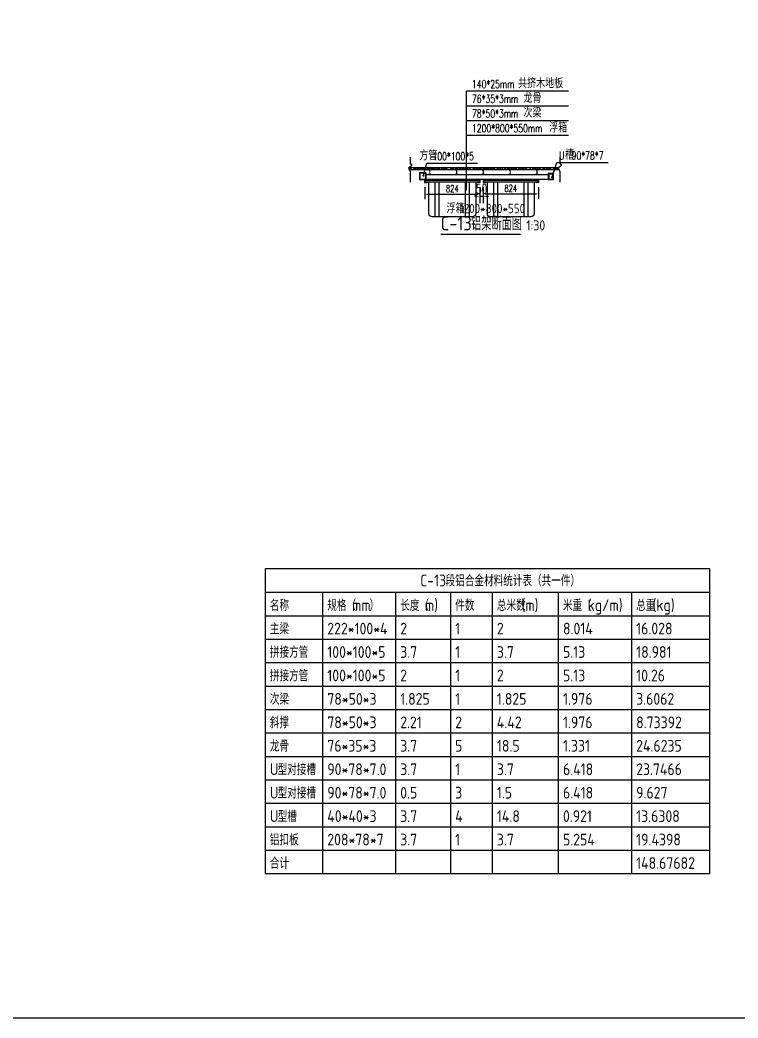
# Model space of a CAD drawing. Extents: x -89702 to 926017, y -610001 to -56924.
# Drawn here: x 38678 to 49398, y -610001 to -595101 of the extents above; entities that cross this region are included whole.
import ezdxf

# ---------------------------------------------------------------- set-up
doc = ezdxf.new("R2010")
doc.units = 0
doc.header["$LTSCALE"] = 10
doc.header["$MEASUREMENT"] = 0
for name, color, linetype in [('BJ02', 2, 'Continuous'), ('DIM_LEAD', 3, 'Continuous'), ('DIM_SYMB', 3, 'Continuous'), ('PUB_TAB', 7, 'Continuous'), ('PUB_TEXT', 7, 'Continuous'), ('W-STEEL_FRAME钢架', 3, 'Continuous'), ('W-STEEL_KEEL钢龙骨', 5, 'Continuous'), ('W-WOOD_FLOOR木地板', 30, 'Continuous'), ('浮箱U槽', 5, 'Continuous'), ('结构', 1, 'Continuous')]:
    doc.layers.add(name, color=color, linetype=linetype)
doc.styles.add('_TCH_DIM', font='SIMPLEX', dxfattribs={"bigfont": 'GBCBIG'})
doc.styles.get("Standard").update_dxf_attribs({"font": 'gbenor.shx', "bigfont": 'gbcbig.shx'})
doc.styles.add('STANDARD_T3', font='simplex.shx', dxfattribs={"width": 0.7, "bigfont": 'gbcbig.shx'})
doc.dimstyles.new('W&&30', dxfattribs={"dimtxt": 105, "dimasz": 30, "dimexe": 75, "dimexo": 90, "dimgap": 30, "dimtad": 1, "dimdec": 0, "dimzin": 0, "dimdsep": 46, "dimtxsty": 'STANDARD_T3', "dimcen": 0.09, "dimclrd": 1, "dimclre": 1, "dimclrt": 7, "dimazin": 2, "dimtfac": 1, "dimtdec": 0, "dimtix": 1, "dimtmove": 2, "dimatfit": 3, "dimfxl": 0, "dimtolj": 1, "dimtzin": 0, "dimarcsym": 0})
doc.dimstyles.new('W&&40', dxfattribs={"dimtxt": 140, "dimasz": 40, "dimexe": 100, "dimexo": 120, "dimgap": 40, "dimtad": 1, "dimdec": 0, "dimzin": 0, "dimdsep": 46, "dimtxsty": 'STANDARD_T3', "dimcen": 0.09, "dimclrd": 1, "dimclre": 1, "dimclrt": 7, "dimazin": 2, "dimtfac": 1, "dimtdec": 0, "dimtix": 1, "dimtmove": 2, "dimatfit": 3, "dimfxl": 0, "dimtolj": 1, "dimtzin": 0, "dimarcsym": 0})

# ---------------------------------------------------------------- blocks, each defined once
blk = doc.blocks.new('*D760')
at = {"layer": 'Defpoints', "color": 0, "transparency": 16777216}
for p in [(44720, -597506), (45544, -597506), (45544, -597703)]:
    blk.add_point(p, dxfattribs=at)
at = {"layer": 'W-STEEL_FRAME钢架', "color": 1, "lineweight": -2, "transparency": 16777216}
for p, q in [((44720, -597596), (44720, -597778)), ((45544, -597596), (45544, -597778)), ((44750, -597703), (45514, -597703))]:
    blk.add_line(p, q, dxfattribs=at)
at = {"layer": 'W-STEEL_FRAME钢架', "color": 1, "transparency": 16777216}
for points in [[(44750, -597698), (44750, -597708), (44720, -597703)], [(45514, -597698), (45514, -597708), (45544, -597703)]]:
    blk.add_solid(points, dxfattribs=at)
at = {"layer": 'W-STEEL_FRAME钢架', "color": 7, "transparency": 16777216, "insert": (45132, -597621), "char_height": 105, "attachment_point": 5, "style": 'STANDARD_T3'}
blk.add_mtext('\\A1;824', dxfattribs=at)
blk = doc.blocks.new('*D761')
at = {"layer": 'Defpoints', "color": 0, "transparency": 16777216}
for p in [(45594, -597506), (46417, -597506), (46417, -597698)]:
    blk.add_point(p, dxfattribs=at)
at = {"layer": 'W-STEEL_FRAME钢架', "color": 1, "lineweight": -2, "transparency": 16777216}
for p, q in [((45594, -597596), (45594, -597773)), ((46417, -597596), (46417, -597773)), ((45624, -597698), (46387, -597698))]:
    blk.add_line(p, q, dxfattribs=at)
at = {"layer": 'W-STEEL_FRAME钢架', "color": 1, "transparency": 16777216}
for points in [[(45624, -597693), (45624, -597703), (45594, -597698)], [(46387, -597693), (46387, -597703), (46417, -597698)]]:
    blk.add_solid(points, dxfattribs=at)
at = {"layer": 'W-STEEL_FRAME钢架', "color": 7, "transparency": 16777216, "insert": (46005, -597616), "char_height": 105, "attachment_point": 5, "style": 'STANDARD_T3'}
blk.add_mtext('\\A1;824', dxfattribs=at)
blk = doc.blocks.new('*D762')
at = {"layer": 'Defpoints', "color": 0, "transparency": 16777216}
for p in [(45544, -597528), (45594, -597528), (45594, -597734)]:
    blk.add_point(p, dxfattribs=at)
at = {"layer": 'W-WOOD_FLOOR木地板', "color": 1, "lineweight": -2, "transparency": 16777216}
for p, q in [((45504, -597734), (45464, -597734)), ((45544, -597648), (45544, -597834)), ((45544, -597734), (45594, -597734)), ((45594, -597648), (45594, -597834)), ((45634, -597734), (45674, -597734))]:
    blk.add_line(p, q, dxfattribs=at)
at = {"layer": 'W-WOOD_FLOOR木地板', "color": 1, "transparency": 16777216}
for points in [[(45504, -597727), (45504, -597740), (45544, -597734)], [(45634, -597727), (45634, -597740), (45594, -597734)]]:
    blk.add_solid(points, dxfattribs=at)
at = {"layer": 'W-WOOD_FLOOR木地板', "color": 7, "transparency": 16777216, "insert": (45569, -597624), "char_height": 140, "attachment_point": 5, "style": 'STANDARD_T3'}
blk.add_mtext('\\A1;50', dxfattribs=at)
blk = doc.blocks.new('800')
at = {"color": 5, "lineweight": -3}
for p, q in [((-460, 520), (-460, 0)), ((-400, 520), (-400, 0)), ((0, 0), (0, 520)), ((60, 0), (60, 520))]:
    blk.add_line(p, q, dxfattribs=at)
at = {"color": 5}
blk.add_lwpolyline([(200, 550), (200, 520), (150, 520), (-550, 520), (-600, 520), (-600, 550)], close=True, dxfattribs=at)
at = {"color": 5, "lineweight": -3}
blk.add_lwpolyline([(150, 520), (150, 50, -0.414214), (100, 0), (-500, 0, -0.414214), (-550, 50), (-550, 520)], format="xyb", dxfattribs=at)
blk = doc.blocks.new('$matou$00000085')
at = {"color": 0, "lineweight": 5}
for p, q in [((-17, 36, 0), (-17, 37, 0)), ((-4, 34, 0), (-4, 35, 0)), ((-1, 13, 0), (-3, 13, 0))]:
    blk.add_line(p, q, dxfattribs=at)
at = {"color": 0, "lineweight": 0, "ltscale": 0.5}
blk.add_arc((-2, 17, 0), 4.07, 274.7282, 349.8472, dxfattribs=at)
at = {"layer": '结构', "color": 0, "linetype": 'ByBlock', "lineweight": 0, "ltscale": 0.5}
for p, q in [((-7, 38, 0), (-16, 38, 0)), ((-16, 35, 0), (-8, 35, 0)), ((-7, -34, 0), (-7, 34, 0)), ((-5, 33, 0), (-4, 34, 0)), ((-4, 33, 0), (-5, 33, 0)), ((-5, 31, 0), (-4, 32, 0)), ((-4, 31, 0), (-5, 31, 0)), ((-5, 31, 0), (-4, 31, 0)), ((-4, 31, 0), (-5, 31, 0)), ((-5, 29, 0), (-4, 29, 0)), ((-4, 29, 0), (-5, 29, 0)), ((-5, 27, 0), (-4, 27, 0)), ((-4, 27, 0), (-5, 27, 0)), ((-4, 26, 0), (-5, 25, 0)), ((-5, 25, 0), (-4, 25, 0)), ((-5, 24, 0), (-4, 23, 0)), ((-4, 24, 0), (-5, 24, 0)), ((-5, 22, 0), (-4, 22, 0)), ((-4, 22, 0), (-5, 22, 0)), ((-5, 20, 0), (-4, 20, 0)), ((-4, 20, 0), (-5, 20, 0)), ((-4, 32, 0), (-4, 33, 0)), ((-4, 31, 0), (-4, 29, 0)), ((-4, 31, 0), (-4, 31, 0)), ((-4, 29, 0), (-4, 27, 0)), ((-4, 27, 0), (-4, 26, 0)), ((-4, 25, 0), (-4, 24, 0)), ((-4, 23, 0), (-4, 22, 0)), ((-4, 22, 0), (-4, 20, 0)), ((-4, 20, 0), (-4, 19, 0)), ((-4, -34, 0), (-4, 12, 0)), ((-1, 34, 0), (-1, 35, 0)), ((0, 33, 0), (-1, 34, 0)), ((-1, 33, 0), (0, 33, 0)), ((-1, 32, 0), (-1, 33, 0)), ((0, 31, 0), (-1, 32, 0)), ((-1, 31, 0), (0, 31, 0)), ((-1, 30, 0), (-1, 31, 0)), ((0, 30, 0), (-1, 30, 0)), ((-1, 29, 0), (0, 30, 0)), ((-1, 28, 0), (-1, 29, 0)), ((0, 28, 0), (-1, 28, 0)), ((-1, 28, 0), (0, 28, 0)), ((-1, 26, 0), (-1, 28, 0)), ((0, 26, 0), (-1, 26, 0)), ((-1, 26, 0), (0, 26, 0)), ((-1, 25, 0), (-1, 26, 0)), ((0, 24, 0), (-1, 25, 0)), ((-1, 24, 0), (0, 24, 0)), ((-1, 23, 0), (-1, 24, 0)), ((0, 22, 0), (-1, 23, 0)), ((-1, 22, 0), (0, 22, 0)), ((-1, 22, 0), (-1, 22, 0)), ((-1, 21, 0), (-1, 22, 0)), ((0, 21, 0), (-1, 21, 0)), ((-1, 20, 0), (0, 21, 0)), ((-1, 19, 0), (-1, 20, 0)), ((2, 38, 0), (16, 38, 0)), ((3, 34, 0), (3, 17, 0)), ((16, 35, 0), (4, 35, 0)), ((17, 37, 0), (17, 36, 0)), ((-17, -35, 0), (-8, -35, 0)), ((-17, -38, 0), (-17, -36, 0)), ((17, -38, 0), (-17, -38, 0)), ((-3, -35, 0), (17, -35, 0)), ((17, -36, 0), (17, -38, 0))]:
    blk.add_line(p, q, dxfattribs=at)
for centre, radius, start, end in [((-16, 37, 0), 1, 90, 180), ((-16, 36, 0), 1, 180, 270), ((-8, 34, 0), 1, 0, 90), ((-7, 35, 0), 3, 0, 90.0017), ((-2, 19, 0), 1.75, 180, 0), ((-3, 12, 0), 1, 90, 180), ((2, 35, 0), 3, 89.9983, 180), ((4, 34, 0), 1, 90, 180), ((16, 37, 0), 1, 0, 90), ((16, 36, 0), 1, 270, 360), ((-17, -36, 0), 0.5, 90, 180), ((-17, -38, 0), 0.5, 180, 270), ((-8, -34, 0), 1, 270, 0), ((-3, -34, 0), 1, 180, 270), ((17, -36, 0), 0.5, 0, 90), ((17, -38, 0), 0.5, 270, 0)]:
    blk.add_arc(centre, radius, start, end, dxfattribs=at)

msp = doc.modelspace()

# ---------------------------------------------------------------- hatches: boundary and pattern name
at = {"layer": 'W-WOOD_FLOOR木地板', "true_color": 0xcd6928}
h = msp.add_hatch(dxfattribs=at)
h.set_pattern_fill('木材', color=32, scale=10)
h.set_pattern_definition([(50, (-399061.117, -421641.336), (25.923532, 93.1234154), [600, -80, 200, -40]), (50, (-399007.92, -421621.336), (-66.465069, 3.554523), [120, -13.2, 240, -30]), (50, (-399041.117, -421607.336), (113.1698317, 176.5639521), [320, -56, 160, -40])])
edge = h.paths.add_edge_path()
edge.add_line((44485.3, -597307.6), (44479.4, -597311.8))
edge.add_line((44479.4, -597311.8), (44489.4, -597331.6))
edge.add_line((44489.4, -597331.6), (44716.9, -597331.6))
edge.add_line((44716.9, -597331.6), (44716.9, -597330.1))
edge.add_line((44716.9, -597330.1), (44732.2, -597330.1))
edge.add_arc((44732.2, -597333.1), 3, 31.86817, 90.00167, ccw=False)
edge.add_line((44734.7, -597331.6), (44739.1, -597331.6))
edge.add_arc((44741.7, -597333.1), 3, 90.00167, 148.13183, ccw=False)
edge.add_line((44741.7, -597330.1), (44751.9, -597330.1))
edge.add_line((44751.9, -597330.1), (44751.9, -597331.6))
edge.add_line((44751.9, -597331.6), (45116.9, -597331.6))
edge.add_line((45116.9, -597331.6), (45116.9, -597330.1))
edge.add_line((45116.9, -597330.1), (45132.2, -597330.1))
edge.add_arc((45132.2, -597333.1), 3, 31.86817, 90.00167, ccw=False)
edge.add_line((45134.7, -597331.6), (45139.1, -597331.6))
edge.add_arc((45141.7, -597333.1), 3, 90.00167, 148.13183, ccw=False)
edge.add_line((45141.7, -597330.1), (45151.9, -597330.1))
edge.add_line((45151.9, -597330.1), (45151.9, -597331.6))
edge.add_line((45151.9, -597331.6), (45516.9, -597331.6))
edge.add_line((45516.9, -597331.6), (45516.9, -597330.1))
edge.add_line((45516.9, -597330.1), (45532.2, -597330.1))
edge.add_arc((45532.2, -597333.1), 3, 31.86817, 90.00167, ccw=False)
edge.add_line((45534.7, -597331.6), (45539.1, -597331.6))
edge.add_arc((45541.7, -597333.1), 3, 90.00167, 148.13183, ccw=False)
edge.add_line((45541.7, -597330.1), (45551.9, -597330.1))
edge.add_line((45551.9, -597330.1), (45551.9, -597331.6))
edge.add_line((45551.9, -597331.6), (45916.9, -597331.6))
edge.add_line((45916.9, -597331.6), (45916.9, -597330.1))
edge.add_line((45916.9, -597330.1), (45932.2, -597330.1))
edge.add_arc((45932.2, -597333.1), 3, 31.86817, 90.00167, ccw=False)
edge.add_line((45934.7, -597331.6), (45939.1, -597331.6))
edge.add_arc((45941.7, -597333.1), 3, 90.00167, 148.13183, ccw=False)
edge.add_line((45941.7, -597330.1), (45951.9, -597330.1))
edge.add_line((45951.9, -597330.1), (45951.9, -597331.6))
edge.add_line((45951.9, -597331.6), (46316.9, -597331.6))
edge.add_line((46316.9, -597331.6), (46316.9, -597330.1))
edge.add_line((46316.9, -597330.1), (46332.2, -597330.1))
edge.add_arc((46332.2, -597333.1), 3, 31.86817, 90.00167, ccw=False)
edge.add_line((46334.7, -597331.6), (46339.1, -597331.6))
edge.add_arc((46341.7, -597333.1), 3, 90.00167, 148.13183, ccw=False)
edge.add_line((46341.7, -597330.1), (46351.9, -597330.1))
edge.add_line((46351.9, -597330.1), (46351.9, -597331.6))
edge.add_line((46351.9, -597331.6), (46718.6, -597331.6))
edge.add_line((46718.6, -597331.6), (46718.6, -597307.6))
edge.add_line((46718.6, -597307.6), (44485.3, -597307.6))

# ---------------------------------------------------------------- linework, layer by layer
at = {"color": 1, "lineweight": -3}
for p, q in [((44743.6, -597406.8), (46565.2, -597406.8)), ((46565.2, -597484.8), (44671.9, -597484.8))]:
    msp.add_line(p, q, dxfattribs=at)
at = {"color": 2}
for points in [[(44743.6, -597384.8), (44643.6, -597384.8), (44643.6, -597484.8), (44743.6, -597484.8)], [(44738.6, -597389.8), (44648.6, -597389.8), (44648.6, -597479.8), (44738.6, -597479.8)]]:
    msp.add_lwpolyline(points, close=True, dxfattribs=at)
at = {"color": 6}
for points in [[(46565.2, -597394.8), (46565.2, -597484.8), (46643.2, -597484.8), (46643.2, -597394.8)], [(46572.2, -597401.8), (46572.2, -597477.8), (46636.2, -597477.8), (46636.2, -597401.8)]]:
    msp.add_lwpolyline(points, close=True, dxfattribs=at)
at = {"color": 4}
for points in [[(44719.6, -597484.8), (44719.6, -597527.8), (44759.6, -597527.8), (44759.6, -597523.8), (44723.6, -597523.8), (44723.6, -597488.8), (44759.6, -597488.8), (44759.6, -597484.8)], [(45543.6, -597484.8), (45543.6, -597527.8), (45503.6, -597527.8), (45503.6, -597523.8), (45539.6, -597523.8), (45539.6, -597488.8), (45503.6, -597488.8), (45503.6, -597484.8)], [(45593.5, -597484.8), (45593.5, -597527.8), (45633.5, -597527.8), (45633.5, -597523.8), (45597.5, -597523.8), (45597.5, -597488.8), (45633.5, -597488.8), (45633.5, -597484.8)], [(46417.1, -597484.8), (46417.1, -597527.8), (46377.1, -597527.8), (46377.1, -597523.8), (46413.1, -597523.8), (46413.1, -597488.8), (46377.1, -597488.8), (46377.1, -597484.8)]]:
    msp.add_lwpolyline(points, close=True, dxfattribs=at)
at = {"layer": 'BJ02'}
msp.add_lwpolyline([(24698.5, -490906.1), (67937.1, -490906.1), (67937.1, -610000.5), (24698.5, -610000.5)], close=True, dxfattribs=at)
at = {"layer": 'DIM_LEAD'}
for p, q in [((44701.6, -597424.1), (44754.3, -597238.3)), ((44754.3, -597238.3), (45510.2, -597238.3)), ((46620.8, -597449.6), (46693, -597226.9)), ((46693, -597226.9), (47460.8, -597226.9))]:
    msp.add_line(p, q, dxfattribs=at)
at = {"layer": 'DIM_LEAD', "const_width": 16}
for points in [[(44699.4, -597431.8, 1), (44703.8, -597416.4, 1)], [(46618.3, -597457.2, 1), (46623.3, -597442, 1)]]:
    msp.add_lwpolyline(points, format="xyb", close=True, dxfattribs=at)
at = {"layer": 'DIM_SYMB'}
for p, q in [((45346.2, -596820.3), (45346.2, -596160.9)), ((45346.2, -596160.9), (46865.8, -596160.9)), ((45346.2, -596380.7), (46865.8, -596380.7)), ((45346.2, -596600.5), (46865.8, -596600.5)), ((45346.2, -597643.8), (45346.2, -596820.3)), ((45346.2, -596820.3), (46865.8, -596820.3))]:
    msp.add_line(p, q, dxfattribs=at)
at = {"layer": 'DIM_SYMB', "const_width": 21}
msp.add_lwpolyline([(44958.4, -598300.2), (46152.4, -598300.2)], dxfattribs=at)
at = {"layer": 'PUB_TAB'}
msp.add_lwpolyline([(42338.6, -607844.1), (48975.4, -607844.1), (48975.4, -603294.1), (42338.6, -603294.1)], close=True, dxfattribs=at)
for points in [[(42338.6, -603644.1), (48975.4, -603644.1)], [(43196.1, -603644.1), (43196.1, -607844.1)], [(44284.7, -603644.1), (44284.7, -607844.1)], [(45105.1, -603644.1), (45105.1, -607844.1)], [(45728.1, -603644.1), (45728.1, -607844.1)], [(46714.8, -603644.1), (46714.8, -607844.1)], [(47807.2, -603644.1), (47807.2, -607844.1)], [(42338.6, -603994.1), (48975.4, -603994.1)], [(42338.6, -604344.1), (48975.4, -604344.1)], [(42338.6, -604694.1), (48975.4, -604694.1)], [(42338.6, -605044.1), (48975.4, -605044.1)], [(42338.6, -605394.1), (48975.4, -605394.1)], [(42338.6, -605744.1), (48975.4, -605744.1)], [(42338.6, -606094.1), (48975.4, -606094.1)], [(42338.6, -606444.1), (48975.4, -606444.1)], [(42338.6, -606794.1), (48975.4, -606794.1)], [(42338.6, -607144.1), (48975.4, -607144.1)], [(42338.6, -607494.1), (48975.4, -607494.1)]]:
    msp.add_lwpolyline(points, dxfattribs=at)
at = {"layer": 'W-WOOD_FLOOR木地板', "color": 1}
for points in [[(44504.3, -597148.6), (44504.3, -597240), (44530.1, -597276.3), (44480.1, -597311.8), (44504.3, -597359.5), (44504.3, -597523.4)], [(46738.9, -597148.6), (46738.9, -597240), (46764.7, -597276.3), (46714.7, -597311.8), (46738.9, -597359.5), (46738.9, -597523.4)]]:
    msp.add_lwpolyline(points, dxfattribs=at)
at = {"layer": 'W-WOOD_FLOOR木地板'}
for points in [[(46720.7, -597307.6), (44485.3, -597307.6)], [(46718.6, -597331.6), (46718.6, -597307.6)], [(44489.4, -597331.6), (46724.7, -597331.6)]]:
    msp.add_lwpolyline(points, dxfattribs=at)

# ---------------------------------------------------------------- block references
at = {"layer": 'W-STEEL_KEEL钢龙骨', "yscale": -1, "rotation": 179.9999999999999}
for p in [(44791.6, -597368.8, 0), (45191.6, -597368.8, 0), (45591.6, -597368.8, 0), (45991.6, -597368.8, 0), (46391.6, -597368.8, 0)]:
    msp.add_blockref('$matou$00000085', p, dxfattribs=at)
at = {"layer": '浮箱U槽'}
for p in [(45331.6, -598041.3), (46205.6, -598041.3)]:
    msp.add_blockref('800', p, dxfattribs=at)

# ---------------------------------------------------------------- texts
at = {"layer": 'PUB_TAB'}
for s, height, p in [('C-13', 175, (44652.2, -603556.6)), ('段铝合金材料统计表（共一件）', 168.794, (45031.4, -603556.6)), ('名称', 168.79, (42408.6, -603924.1)), ('规格（', 168.79, (43266.1, -603924.1)), ('mm', 175, (43634.7, -603924.1)), ('）', 168.8, (43897.2, -603924.1)), ('长度（', 168.79, (44354.7, -603924.1)), ('m)', 175, (44723.3, -603924.1)), ('件数', 168.79, (45175.1, -603924.1)), ('总米数', 168.79, (45798.1, -603924.1)), ('(m)', 175, (46166.7, -603924.1)), ('米重（', 168.79, (46784.8, -603924.1)), ('kg/m)', 175, (47153.4, -603924.1)), ('总重', 168.79, (47877.2, -603924.1)), ('(kg)', 175, (48122.9, -603924.1)), ('主梁', 168.79, (42408.6, -604274.1)), ('222*100*4', 175, (43266.1, -604274.1)), ('2', 175, (44354.7, -604274.1)), ('1', 175, (45175.1, -604274.1)), ('2', 175, (45798.1, -604274.1)), ('8.014', 175, (46784.8, -604274.1)), ('16.028', 175, (47877.2, -604274.1)), ('拼接方管', 168.79, (42408.6, -604624.1)), ('100*100*5', 175, (43266.1, -604624.1)), ('3.7', 175, (44354.7, -604624.1)), ('1', 175, (45175.1, -604624.1)), ('3.7', 175, (45798.1, -604624.1)), ('5.13', 175, (46784.8, -604624.1)), ('18.981', 175, (47877.2, -604624.1)), ('拼接方管', 168.79, (42408.6, -604974.1)), ('100*100*5', 175, (43266.1, -604974.1)), ('2', 175, (44354.7, -604974.1)), ('1', 175, (45175.1, -604974.1)), ('2', 175, (45798.1, -604974.1)), ('5.13', 175, (46784.8, -604974.1)), ('10.26', 175, (47877.2, -604974.1)), ('次梁', 168.79, (42408.6, -605324.1)), ('78*50*3', 175, (43266.1, -605324.1)), ('1.825', 175, (44354.7, -605324.1)), ('1', 175, (45175.1, -605324.1)), ('1.825', 175, (45798.1, -605324.1)), ('1.976', 175, (46784.8, -605324.1)), ('3.6062', 175, (47877.2, -605324.1)), ('斜撑', 168.79, (42408.6, -605674.1)), ('78*50*3', 175, (43266.1, -605674.1)), ('2.21', 175, (44354.7, -605674.1)), ('2', 175, (45175.1, -605674.1)), ('4.42', 175, (45798.1, -605674.1)), ('1.976', 175, (46784.8, -605674.1)), ('8.73392', 175, (47877.2, -605674.1)), ('龙骨', 168.79, (42408.6, -606024.1)), ('76*35*3', 175, (43266.1, -606024.1)), ('3.7', 175, (44354.7, -606024.1)), ('5', 175, (45175.1, -606024.1)), ('18.5', 175, (45798.1, -606024.1)), ('1.331', 175, (46784.8, -606024.1)), ('24.6235', 175, (47877.2, -606024.1)), ('U', 175, (42408.6, -606374.1)), ('型对接槽', 168.79, (42525.2, -606374.1)), ('90*78*7.0', 175, (43266.1, -606374.1)), ('3.7', 175, (44354.7, -606374.1)), ('1', 175, (45175.1, -606374.1)), ('3.7', 175, (45798.1, -606374.1)), ('6.418', 175, (46784.8, -606374.1)), ('23.7466', 175, (47877.2, -606374.1)), ('型对接槽', 168.79, (42525.2, -606724.1)), ('U', 175, (42408.6, -606724.1)), ('90*78*7.0', 175, (43266.1, -606724.1)), ('0.5', 175, (44354.7, -606724.1)), ('3', 175, (45175.1, -606724.1)), ('1.5', 175, (45798.1, -606724.1)), ('6.418', 175, (46784.8, -606724.1)), ('9.627', 175, (47877.2, -606724.1)), ('U', 175, (42408.6, -607074.1)), ('型槽', 168.79, (42525.2, -607074.1)), ('40*40*3', 175, (43266.1, -607074.1)), ('3.7', 175, (44354.7, -607074.1)), ('4', 175, (45175.1, -607074.1)), ('14.8', 175, (45798.1, -607074.1)), ('0.921', 175, (46784.8, -607074.1)), ('13.6308', 175, (47877.2, -607074.1)), ('铝扣板', 168.79, (42408.6, -607424.1)), ('208*78*7', 175, (43266.1, -607424.1)), ('3.7', 175, (44354.7, -607424.1)), ('1', 175, (45175.1, -607424.1)), ('3.7', 175, (45798.1, -607424.1)), ('5.254', 175, (46784.8, -607424.1)), ('19.4398', 175, (47877.2, -607424.1)), ('合计', 168.79, (42408.6, -607774.1)), ('148.67682', 175, (47877.2, -607774.1))]:
    msp.add_text(s, height=height, dxfattribs=at).set_placement(p)
at = {"layer": 'PUB_TEXT', "color": 7, "style": '_TCH_DIM'}
for s, height, p in [('共挤木地板', 135.04, (46114, -596118.9)), ('龙骨', 135.04, (46194, -596338.7)), ('次梁', 135.04, (46194, -596558.5)), ('浮箱', 135.04, (46578, -596778.3)), ('方管', 135.04, (44639.6, -597196.3)), ('槽', 135, (46816.5, -597184.9))]:
    msp.add_text(s, height=height, dxfattribs=at).set_placement(p)
at = {"layer": 'PUB_TEXT', "color": 7, "style": '_TCH_DIM', "width": 0.705882}
for s, p in [('140*25mm', (45426, -596118.9)), ('76*35*3mm', (45426, -596338.7)), ('78*50*3mm', (45426, -596558.5)), ('1200*800*550mm', (45426, -596778.3)), ('100*100*5', (44836.2, -597196.3)), ('U', (46728.5, -597184.9)), ('90*78*7', (46914.8, -597184.9))]:
    msp.add_text(s, height=119, dxfattribs=at).set_placement(p)
at = {"layer": 'PUB_TEXT'}
for s, height, p in [('浮箱', 135.04, (45046.6, -597985.6)), ('1200*800*550', 140, (45243.2, -597985.6))]:
    msp.add_text(s, height=height, dxfattribs=at).set_placement(p)
at = {"layer": 'PUB_TEXT', "color": 7}
for s, height, p in [('C-13', 210, (44958.4, -598242.5)), ('铝架断面图', 202.55, (45413.4, -598242.5)), ('1:30', 150, (46236.4, -598242.5))]:
    msp.add_text(s, height=height, dxfattribs=at).set_placement(p)

# ---------------------------------------------------------------- dimensions: what is measured, and where the dimension line sits
at = {"layer": 'W-STEEL_FRAME钢架'}
for base, p1, p2, picture, middle in [((45543.6, -597703.5), (44719.6, -597506.3), (45543.6, -597506.3), '*D760', (45131.6, -597621)), ((46417.1, -597698.3), (45593.5, -597506.3), (46417.1, -597506.3), '*D761', (46005.3, -597615.8))]:
    dim = msp.add_linear_dim(base=base, p1=p1, p2=p2, dimstyle='W&&30', dxfattribs=at)
    dim.commit()
    dim.dimension.update_dxf_attribs({"geometry": picture, "text_midpoint": middle})
at = {"layer": 'W-WOOD_FLOOR木地板'}
dim = msp.add_linear_dim(base=(45593.5, -597733.5), p1=(45543.6, -597527.8), p2=(45593.5, -597527.8), dimstyle='W&&40', dxfattribs=at)
dim.commit()
dim.dimension.update_dxf_attribs({"geometry": '*D762', "text_midpoint": (45568.6, -597623.5)})

doc.saveas('drawing.dxf')
